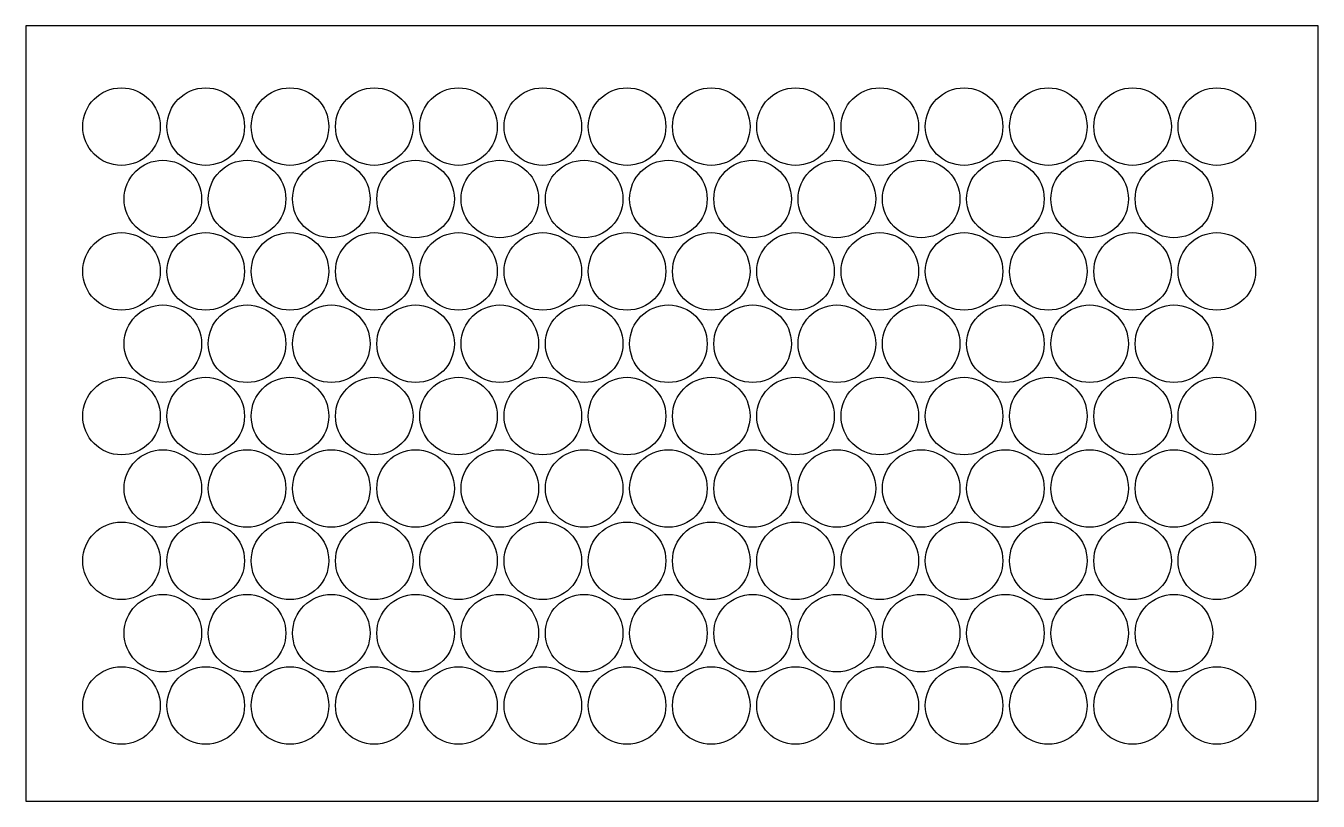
# Model space of a CAD drawing. Extents: x 0 to 500, y 0 to 300.
import ezdxf

# ---------------------------------------------------------------- set-up
doc = ezdxf.new("R2010")
doc.units = 0
doc.layers.add('DEFAULT', color=7, linetype='CONTINUOUS')

msp = doc.modelspace()

# ---------------------------------------------------------------- linework, layer by layer
at = {"layer": 'DEFAULT'}
msp.add_lwpolyline([(0, 0), (500, 0), (500, 300), (0, 300), (0, 0)], dxfattribs=at)
for centre in [(37, 261), (69.6, 261), (102.2, 261), (134.8, 261), (167.4, 261), (200, 261), (232.6, 261), (265.2, 261), (297.8, 261), (330.4, 261), (363, 261), (395.6, 261), (428.2, 261), (460.8, 261), (53, 233), (85.6, 233), (118.2, 233), (150.8, 233), (183.4, 233), (216, 233), (248.6, 233), (281.2, 233), (313.8, 233), (346.4, 233), (379, 233), (411.6, 233), (444.2, 233), (37, 205), (69.6, 205), (102.2, 205), (134.8, 205), (167.4, 205), (200, 205), (232.6, 205), (265.2, 205), (297.8, 205), (330.4, 205), (363, 205), (395.6, 205), (428.2, 205), (460.8, 205), (53, 177), (85.6, 177), (118.2, 177), (150.8, 177), (183.4, 177), (216, 177), (248.6, 177), (281.2, 177), (313.8, 177), (346.4, 177), (379, 177), (411.6, 177), (444.2, 177), (37, 149), (69.6, 149), (102.2, 149), (134.8, 149), (167.4, 149), (200, 149), (232.6, 149), (265.2, 149), (297.8, 149), (330.4, 149), (363, 149), (395.6, 149), (428.2, 149), (460.8, 149), (53, 121), (85.6, 121), (118.2, 121), (150.8, 121), (183.4, 121), (216, 121), (248.6, 121), (281.2, 121), (313.8, 121), (346.4, 121), (379, 121), (411.6, 121), (444.2, 121), (37, 93), (69.6, 93), (102.2, 93), (134.8, 93), (167.4, 93), (200, 93), (232.6, 93), (265.2, 93), (297.8, 93), (330.4, 93), (363, 93), (395.6, 93), (428.2, 93), (460.8, 93), (53, 65), (85.6, 65), (118.2, 65), (150.8, 65), (183.4, 65), (216, 65), (248.6, 65), (281.2, 65), (313.8, 65), (346.4, 65), (379, 65), (411.6, 65), (444.2, 65), (37, 37), (69.6, 37), (102.2, 37), (134.8, 37), (167.4, 37), (200, 37), (232.6, 37), (265.2, 37), (297.8, 37), (330.4, 37), (363, 37), (395.6, 37), (428.2, 37), (460.8, 37)]:
    msp.add_circle(centre, 15, dxfattribs=at)

doc.saveas('drawing.dxf')
